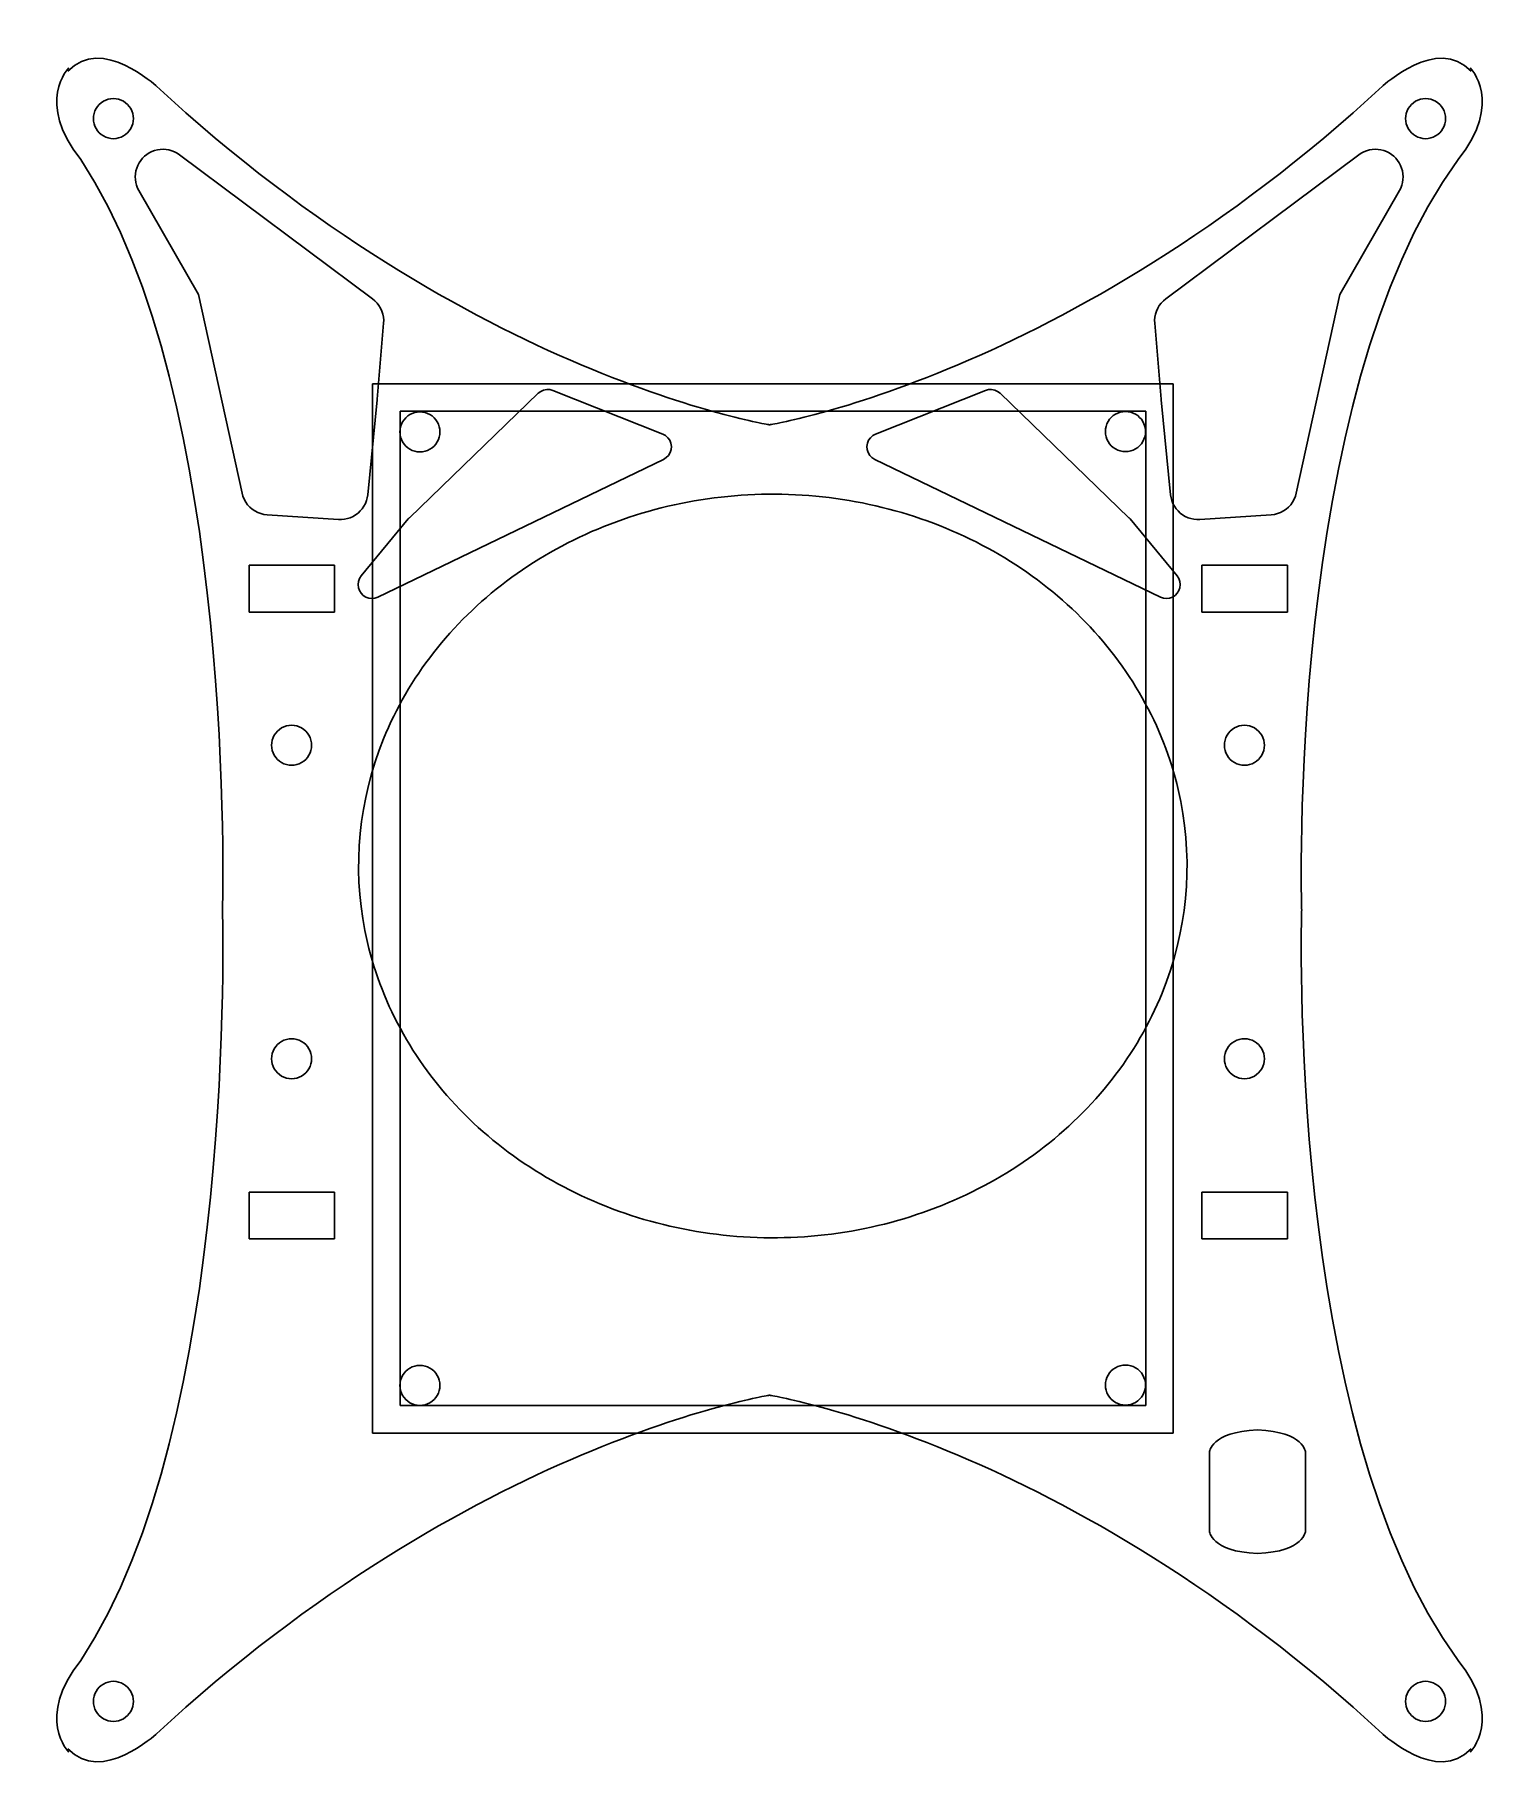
# Model space of a CAD drawing. Extents: x 482 to 589, y 387 to 514.
import ezdxf

# ---------------------------------------------------------------- set-up
doc = ezdxf.new("R2010")
doc.units = 0
doc.layers.get('0').update_dxf_attribs({"linetype": 'CONTINUOUS'})

msp = doc.modelspace()

# ---------------------------------------------------------------- linework, layer by layer
at = {"color": 7}
for p, q in [((489.777192, 504.515185), (489.661578, 504.339771)), ((489.910569, 504.677504), (489.777192, 504.515185)), ((490.060237, 504.824937), (489.910569, 504.677504)), ((490.224545, 504.955855), (490.060237, 504.824937)), ((490.40168, 505.068816), (490.224545, 504.955855)), ((490.589687, 505.162572), (490.40168, 505.068816)), ((490.786492, 505.23609), (490.589687, 505.162572)), ((490.989922, 505.288557), (490.786492, 505.23609)), ((491.197734, 505.319395), (490.989922, 505.288557)), ((491.407635, 505.328263), (491.197734, 505.319395)), ((491.617308, 505.315065), (491.407635, 505.328263)), ((491.824439, 505.279945), (491.617308, 505.315065)), ((492.026744, 505.22329), (491.824439, 505.279945)), ((492.221989, 505.145727), (492.026744, 505.22329)), ((492.408021, 505.048111), (492.221989, 505.145727)), ((492.582787, 504.931518), (492.408021, 505.048111)), ((506.572292, 494.496723), (492.582787, 504.931518)), ((564.01223, 494.496723), (578.001736, 504.931518)), ((578.001736, 504.931518), (578.176501, 505.048111)), ((578.176501, 505.048111), (578.362533, 505.145727)), ((578.362533, 505.145727), (578.557779, 505.22329)), ((578.557779, 505.22329), (578.760083, 505.279945)), ((578.760083, 505.279945), (578.967215, 505.315065)), ((578.967215, 505.315065), (579.176887, 505.328263)), ((579.176887, 505.328263), (579.386788, 505.319395)), ((579.386788, 505.319395), (579.5946, 505.288557)), ((579.5946, 505.288557), (579.798031, 505.23609)), ((579.798031, 505.23609), (579.994835, 505.162572)), ((579.994835, 505.162572), (580.182842, 505.068816)), ((580.182842, 505.068816), (580.359977, 504.955855)), ((580.359977, 504.955855), (580.524285, 504.824937)), ((580.524285, 504.824937), (580.673953, 504.677504)), ((580.673953, 504.677504), (580.80733, 504.515185)), ((580.80733, 504.515185), (580.922945, 504.339771)), ((489.399045, 503.547579), (489.387018, 503.337835)), ((489.387018, 503.337835), (489.397059, 503.127988)), ((489.397059, 503.127988), (489.429058, 502.920351)), ((489.433008, 503.754903), (489.399045, 503.547579)), ((489.488531, 503.957521), (489.433008, 503.754903)), ((489.565002, 504.153197), (489.488531, 503.957521)), ((489.661578, 504.339771), (489.565002, 504.153197)), ((580.922945, 504.339771), (581.01952, 504.153197)), ((581.01952, 504.153197), (581.095991, 503.957521)), ((581.095991, 503.957521), (581.151515, 503.754903)), ((581.151515, 503.754903), (581.185477, 503.547579)), ((581.187463, 503.127988), (581.155464, 502.920351)), ((581.185477, 503.547579), (581.197504, 503.337835)), ((581.197504, 503.337835), (581.187463, 503.127988)), ((489.429058, 502.920351), (489.482661, 502.717217)), ((489.482661, 502.717217), (489.557277, 502.520826)), ((489.557277, 502.520826), (489.652082, 502.333346)), ((489.652082, 502.333346), (493.97102, 494.80289)), ((580.93244, 502.333346), (576.613503, 494.80289)), ((581.027246, 502.520826), (580.93244, 502.333346)), ((581.101861, 502.717217), (581.027246, 502.520826)), ((581.155464, 502.920351), (581.101861, 502.717217)), ((493.97102, 494.80289), (497.115957, 480.426033)), ((506.744799, 494.35226), (506.572292, 494.496723)), ((506.899986, 494.189335), (506.744799, 494.35226)), ((563.684536, 494.189335), (563.839724, 494.35226)), ((563.839724, 494.35226), (564.01223, 494.496723)), ((576.613503, 494.80289), (573.468565, 480.426033)), ((507.035892, 494.010009), (506.899986, 494.189335)), ((507.150794, 493.816552), (507.035892, 494.010009)), ((507.243239, 493.611413), (507.150794, 493.816552)), ((507.312056, 493.397189), (507.243239, 493.611413)), ((507.356376, 493.17659), (507.312056, 493.397189)), ((507.375636, 492.952409), (507.356376, 493.17659)), ((507.369593, 492.727484), (507.375636, 492.952409)), ((563.208886, 492.952409), (563.228146, 493.17659)), ((563.214929, 492.727484), (563.208886, 492.952409)), ((563.228146, 493.17659), (563.272466, 493.397189)), ((563.272466, 493.397189), (563.341283, 493.611413)), ((563.341283, 493.611413), (563.433728, 493.816552)), ((563.433728, 493.816552), (563.548631, 494.010009)), ((563.548631, 494.010009), (563.684536, 494.189335)), ((506.910921, 487.223416), (507.369593, 492.727484)), ((563.673602, 487.223416), (563.214929, 492.727484)), ((518.749245, 487.796893), (518.957796, 487.89097)), ((518.957796, 487.89097), (519.18227, 487.935184)), ((519.18227, 487.935184), (519.410919, 487.927221)), ((519.410919, 487.927221), (519.631774, 487.867498)), ((551.173603, 487.927221), (550.952748, 487.867498)), ((551.402252, 487.935184), (551.173603, 487.927221)), ((551.626726, 487.89097), (551.402252, 487.935184)), ((551.835277, 487.796893), (551.626726, 487.89097)), ((506.219895, 480.310415), (506.907904, 487.1905)), ((506.907904, 487.1905), (506.910921, 487.223416)), ((509.234046, 478.649031), (518.567536, 487.657878)), ((518.567536, 487.657878), (518.749245, 487.796893)), ((519.631774, 487.867498), (527.58553, 484.702227)), ((550.952748, 487.867498), (542.998992, 484.702227)), ((552.016987, 487.657878), (551.835277, 487.796893)), ((561.350477, 478.649031), (552.016987, 487.657878)), ((563.676619, 487.1905), (563.673602, 487.223416)), ((564.364627, 480.310415), (563.676619, 487.1905)), ((527.58553, 484.702227), (527.788714, 484.592696)), ((527.788714, 484.592696), (527.961371, 484.439496)), ((527.961371, 484.439496), (528.094302, 484.25079)), ((528.094302, 484.25079), (528.180425, 484.036632)), ((542.49022, 484.25079), (542.404097, 484.036632)), ((542.623151, 484.439496), (542.49022, 484.25079)), ((542.795808, 484.592696), (542.623151, 484.439496)), ((542.998992, 484.702227), (542.795808, 484.592696)), ((527.650228, 482.872404), (506.954228, 472.889627)), ((527.845168, 482.996011), (527.650228, 482.872404)), ((528.006574, 483.161023), (527.845168, 482.996011)), ((528.125846, 483.358646), (528.006574, 483.161023)), ((528.196629, 483.578351), (528.125846, 483.358646)), ((528.180425, 484.036632), (528.215151, 483.808433)), ((528.215151, 483.808433), (528.196629, 483.578351)), ((542.404097, 484.036632), (542.369372, 483.808433)), ((542.369372, 483.808433), (542.387894, 483.578351)), ((542.387894, 483.578351), (542.458676, 483.358646)), ((542.458676, 483.358646), (542.577948, 483.161023)), ((542.577948, 483.161023), (542.739354, 482.996011)), ((542.739354, 482.996011), (542.934295, 482.872404)), ((542.934295, 482.872404), (563.630294, 472.889627)), ((497.115957, 480.426033), (497.179317, 480.20056)), ((506.186089, 480.093473), (506.219895, 480.310415)), ((564.398433, 480.093473), (564.364627, 480.310415)), ((573.468565, 480.426033), (573.405206, 480.20056)), ((497.179317, 480.20056), (497.2686, 479.98404)), ((497.2686, 479.98404), (497.382583, 479.779442)), ((497.382583, 479.779442), (497.519702, 479.589571)), ((497.519702, 479.589571), (497.678078, 479.417032)), ((497.678078, 479.417032), (497.855537, 479.264191)), ((497.855537, 479.264191), (498.049648, 479.133143)), ((498.049648, 479.133143), (498.257747, 479.025685)), ((498.257747, 479.025685), (498.476982, 478.943291)), ((505.52174, 478.982679), (505.681309, 479.133492)), ((505.681309, 479.133492), (505.823384, 479.300888)), ((505.823384, 479.300888), (505.946255, 479.482849)), ((505.946255, 479.482849), (506.048439, 479.677181)), ((506.048439, 479.677181), (506.128707, 479.881543)), ((506.128707, 479.881543), (506.186089, 480.093473)), ((564.455816, 479.881543), (564.398433, 480.093473)), ((564.536083, 479.677181), (564.455816, 479.881543)), ((564.638267, 479.482849), (564.536083, 479.677181)), ((564.761138, 479.300888), (564.638267, 479.482849)), ((564.903214, 479.133492), (564.761138, 479.300888)), ((565.062782, 478.982679), (564.903214, 479.133492)), ((572.326775, 479.025685), (572.107541, 478.943291)), ((572.534874, 479.133143), (572.326775, 479.025685)), ((572.728985, 479.264191), (572.534874, 479.133143)), ((572.906444, 479.417032), (572.728985, 479.264191)), ((573.06482, 479.589571), (572.906444, 479.417032)), ((573.201939, 479.779442), (573.06482, 479.589571)), ((573.315922, 479.98404), (573.201939, 479.779442)), ((573.405206, 480.20056), (573.315922, 479.98404)), ((498.476982, 478.943291), (498.704345, 478.887091)), ((498.704345, 478.887091), (498.936719, 478.857856)), ((498.936719, 478.857856), (504.096783, 478.513852)), ((504.096783, 478.513852), (504.316328, 478.511294)), ((504.316328, 478.511294), (504.534831, 478.532817)), ((504.534831, 478.532817), (504.749658, 478.578161)), ((504.749658, 478.578161), (504.95822, 478.646781)), ((504.95822, 478.646781), (505.158004, 478.737848)), ((505.158004, 478.737848), (505.346602, 478.850266)), ((505.346602, 478.850266), (505.52174, 478.982679)), ((505.747845, 474.426029), (509.156598, 478.565229)), ((509.156598, 478.565229), (509.171314, 478.582688)), ((509.171314, 478.582688), (509.186425, 478.599807)), ((509.186425, 478.599807), (509.201922, 478.616576)), ((509.201922, 478.616576), (509.217799, 478.632987)), ((509.217799, 478.632987), (509.234046, 478.649031)), ((561.366724, 478.632987), (561.350477, 478.649031)), ((561.3826, 478.616576), (561.366724, 478.632987)), ((561.398098, 478.599807), (561.3826, 478.616576)), ((561.413208, 478.582688), (561.398098, 478.599807)), ((561.427924, 478.565229), (561.413208, 478.582688)), ((564.836677, 474.426029), (561.427924, 478.565229)), ((565.237921, 478.850266), (565.062782, 478.982679)), ((565.426518, 478.737848), (565.237921, 478.850266)), ((565.626302, 478.646781), (565.426518, 478.737848)), ((565.834864, 478.578161), (565.626302, 478.646781)), ((566.049691, 478.532817), (565.834864, 478.578161)), ((566.268194, 478.511294), (566.049691, 478.532817)), ((566.48774, 478.513852), (566.268194, 478.511294)), ((571.647803, 478.857856), (566.48774, 478.513852)), ((571.880177, 478.887091), (571.647803, 478.857856)), ((572.107541, 478.943291), (571.880177, 478.887091)), ((497.624589, 475.213253), (503.824578, 475.213253)), ((497.624589, 471.813242), (497.624589, 475.213253)), ((497.624589, 475.213253), (503.824578, 475.213253)), ((497.624589, 471.813242), (497.624589, 475.213253)), ((503.824578, 475.213253), (503.824578, 471.813242)), ((503.824578, 475.213253), (503.824578, 471.813242)), ((566.624589, 475.213253), (572.824578, 475.213253)), ((566.624589, 471.813242), (566.624589, 475.213253)), ((566.624589, 475.213253), (572.824578, 475.213253)), ((566.624589, 471.813242), (566.624589, 475.213253)), ((572.824578, 475.213253), (572.824578, 471.813242)), ((572.824578, 475.213253), (572.824578, 471.813242)), ((505.519843, 473.801958), (505.547823, 474.025498)), ((505.547823, 474.025498), (505.625131, 474.237101)), ((505.625131, 474.237101), (505.747845, 474.426029)), ((564.959391, 474.237101), (564.836677, 474.426029)), ((565.0367, 474.025498), (564.959391, 474.237101)), ((565.064679, 473.801958), (565.0367, 474.025498)), ((505.542613, 473.577828), (505.519843, 473.801958)), ((505.614976, 473.364483), (505.542613, 473.577828)), ((505.733261, 473.17275), (505.614976, 473.364483)), ((505.891463, 473.012361), (505.733261, 473.17275)), ((506.081553, 472.891455), (505.891463, 473.012361)), ((506.293885, 472.816169), (506.081553, 472.891455)), ((506.517681, 472.790324), (506.293885, 472.816169)), ((506.741583, 472.815232), (506.517681, 472.790324)), ((506.954228, 472.889627), (506.741583, 472.815232)), ((563.630294, 472.889627), (563.842939, 472.815232)), ((563.842939, 472.815232), (564.066841, 472.790324)), ((564.066841, 472.790324), (564.290637, 472.816169)), ((564.290637, 472.816169), (564.502969, 472.891455)), ((564.502969, 472.891455), (564.693059, 473.012361)), ((564.693059, 473.012361), (564.851261, 473.17275)), ((564.851261, 473.17275), (564.969546, 473.364483)), ((564.969546, 473.364483), (565.041909, 473.577828)), ((565.041909, 473.577828), (565.064679, 473.801958)), ((503.824578, 471.813242), (497.624589, 471.813242)), ((503.824578, 471.813242), (497.624589, 471.813242)), ((572.824578, 471.813242), (566.624589, 471.813242)), ((572.824578, 471.813242), (566.624589, 471.813242)), ((503.824578, 429.816408), (497.624589, 429.816408)), ((497.624589, 429.816408), (497.624589, 426.416397)), ((503.824578, 429.816408), (497.624589, 429.816408)), ((497.624589, 429.816408), (497.624589, 426.416397)), ((503.824578, 426.416397), (503.824578, 429.816408)), ((503.824578, 426.416397), (503.824578, 429.816408)), ((572.824578, 429.816408), (566.624589, 429.816408)), ((566.624589, 429.816408), (566.624589, 426.416397)), ((572.824578, 429.816408), (566.624589, 429.816408)), ((566.624589, 429.816408), (566.624589, 426.416397)), ((572.824578, 426.416397), (572.824578, 429.816408)), ((572.824578, 426.416397), (572.824578, 429.816408)), ((497.624589, 426.416397), (503.824578, 426.416397)), ((497.624589, 426.416397), (503.824578, 426.416397)), ((566.624589, 426.416397), (572.824578, 426.416397)), ((566.624589, 426.416397), (572.824578, 426.416397)), ((567.17605, 410.967263), (567.17605, 405.268743)), ((574.135873, 410.967263), (574.135873, 405.268743))]:
    msp.add_line(p, q, dxfattribs=at)
at = {"color": 3}
for p, q in [((506.558226, 488.351663), (564.558229, 488.351663)), ((506.558226, 412.351669), (506.558226, 488.351663)), ((564.558229, 488.351663), (564.558229, 412.351669)), ((508.56814, 486.351684), (562.568168, 486.351684)), ((508.56814, 414.351648), (508.56814, 486.351684)), ((562.568168, 486.351684), (562.568168, 414.351648)), ((562.568168, 414.351648), (508.56814, 414.351648)), ((564.558229, 412.351669), (506.558226, 412.351669))]:
    msp.add_line(p, q, dxfattribs=at)
at = {"color": 7}
for points in [[(490.91416, 509.900524), (490.91416, 509.900524), (486.947497, 513.600355), (484.510173, 510.970612)], [(579.720146, 509.900524), (579.720146, 509.900524), (583.686809, 513.600355), (586.124133, 510.970612)], [(484.574313, 511.227172), (484.574313, 511.227172), (482.12346, 508.765295), (485.43344, 504.576396)], [(586.059993, 511.227172), (586.059993, 511.227172), (588.510845, 508.765295), (585.200866, 504.576396)], [(535.311288, 485.377446), (535.311288, 485.377446), (513.776594, 488.760603), (490.91416, 509.900524)], [(535.323018, 485.377446), (535.323018, 485.377446), (556.857712, 488.760603), (579.720146, 509.900524)], [(486.777138, 508.56878), (486.597942, 508.389974), (486.467081, 508.163318), (486.40183, 507.918726)], [(487.427193, 508.944089), (487.182601, 508.878837), (486.955944, 508.747977), (486.777138, 508.56878)], [(488.177811, 508.944089), (487.933362, 509.009875), (487.671641, 509.009875), (487.427193, 508.944089)], [(488.827865, 508.56878), (488.64906, 508.747977), (488.422403, 508.878837), (488.177811, 508.944089)], [(489.203175, 507.918726), (489.137923, 508.163318), (489.007062, 508.389975), (488.827865, 508.56878)], [(581.431131, 507.918726), (581.496383, 508.163318), (581.627244, 508.389975), (581.806441, 508.56878)], [(581.806441, 508.56878), (581.985246, 508.747977), (582.211903, 508.878837), (582.456495, 508.944089)], [(582.456495, 508.944089), (582.700944, 509.009875), (582.962665, 509.009875), (583.207113, 508.944089)], [(583.207113, 508.944089), (583.451705, 508.878837), (583.678362, 508.747977), (583.857168, 508.56878)], [(583.857168, 508.56878), (584.036364, 508.389974), (584.167225, 508.163318), (584.232476, 507.918726)], [(486.40183, 507.918726), (486.336043, 507.674277), (486.336043, 507.412557), (486.401829, 507.168108)], [(486.401829, 507.168108), (486.467081, 506.923516), (486.597941, 506.696859), (486.777138, 506.518054)], [(488.827865, 506.518054), (489.007062, 506.696859), (489.137923, 506.923516), (489.203174, 507.168108)], [(489.203174, 507.168108), (489.268961, 507.412556), (489.268961, 507.674277), (489.203175, 507.918726)], [(581.431132, 507.168108), (581.365345, 507.412556), (581.365345, 507.674277), (581.431131, 507.918726)], [(581.806441, 506.518054), (581.627244, 506.696859), (581.496383, 506.923516), (581.431132, 507.168108)], [(584.232477, 507.168108), (584.167225, 506.923516), (584.036364, 506.696859), (583.857168, 506.518054)], [(584.232476, 507.918726), (584.298263, 507.674277), (584.298263, 507.412557), (584.232477, 507.168108)], [(486.777138, 506.518054), (486.955944, 506.338857), (487.182601, 506.207996), (487.427193, 506.142744)], [(487.427193, 506.142744), (487.671642, 506.076958), (487.933363, 506.076958), (488.177811, 506.142745)], [(488.177811, 506.142745), (488.422403, 506.207996), (488.64906, 506.338857), (488.827865, 506.518054)], [(582.456495, 506.142745), (582.211903, 506.207996), (581.985246, 506.338857), (581.806441, 506.518054)], [(583.207113, 506.142744), (582.962664, 506.076958), (582.700943, 506.076958), (582.456495, 506.142745)], [(583.857168, 506.518054), (583.678362, 506.338857), (583.451705, 506.207996), (583.207113, 506.142744)], [(495.697544, 450.238036), (495.697544, 450.238036), (496.810971, 487.555455), (485.43344, 504.576396)], [(573.857412, 450.238036), (573.857412, 450.238036), (572.6269, 487.555455), (585.200866, 504.576396)], [(508.548357, 484.862143), (508.54808, 485.11526), (508.615811, 485.368035), (508.742609, 485.587102)], [(508.742609, 485.587102), (508.868928, 485.806447), (509.053972, 485.991491), (509.273316, 486.11781)], [(509.273316, 486.11781), (509.492384, 486.244608), (509.745159, 486.312339), (509.998276, 486.312062)], [(509.998276, 486.312062), (510.251394, 486.312339), (510.504168, 486.244608), (510.723236, 486.11781)], [(510.723236, 486.11781), (510.94258, 485.991491), (511.127624, 485.806447), (511.253943, 485.587102)], [(511.253943, 485.587102), (511.380741, 485.368035), (511.448472, 485.11526), (511.448196, 484.862143)], [(559.648357, 484.887143), (559.64808, 485.14026), (559.715811, 485.393035), (559.842609, 485.612102)], [(559.842609, 485.612102), (559.968928, 485.831447), (560.153972, 486.016491), (560.373316, 486.14281)], [(560.373316, 486.14281), (560.592384, 486.269608), (560.845159, 486.337339), (561.098276, 486.337062)], [(561.098276, 486.337062), (561.351394, 486.337339), (561.604168, 486.269608), (561.823236, 486.14281)], [(561.823236, 486.14281), (562.04258, 486.016491), (562.227624, 485.831447), (562.353943, 485.612102)], [(562.353943, 485.612102), (562.480741, 485.393035), (562.548472, 485.14026), (562.548196, 484.887143)], [(508.742609, 484.137183), (508.615811, 484.356251), (508.54808, 484.609025), (508.548357, 484.862143)], [(509.273316, 483.606476), (509.053972, 483.732795), (508.868928, 483.917839), (508.742609, 484.137183)], [(511.253943, 484.137183), (511.127624, 483.917839), (510.94258, 483.732795), (510.723236, 483.606476)], [(511.448196, 484.862143), (511.448472, 484.609025), (511.380741, 484.356251), (511.253943, 484.137183)], [(559.842609, 484.162183), (559.715811, 484.381251), (559.64808, 484.634025), (559.648357, 484.887143)], [(560.373316, 483.631476), (560.153972, 483.757795), (559.968928, 483.942839), (559.842609, 484.162183)], [(562.353943, 484.162183), (562.227624, 483.942839), (562.04258, 483.757795), (561.823236, 483.631476)], [(562.548196, 484.887143), (562.548472, 484.634025), (562.480741, 484.381251), (562.353943, 484.162183)], [(509.998276, 483.412223), (509.745159, 483.411947), (509.492384, 483.479677), (509.273316, 483.606476)], [(510.723236, 483.606476), (510.504168, 483.479677), (510.251394, 483.411947), (509.998276, 483.412223)], [(561.098276, 483.437223), (560.845159, 483.436947), (560.592384, 483.504677), (560.373316, 483.631476)], [(561.823236, 483.631476), (561.604168, 483.504677), (561.351394, 483.436947), (561.098276, 483.437223)], [(530.348964, 479.941697), (535.505429, 480.762924), (540.89924, 480.339404), (545.818473, 478.727037)], [(516.275273, 474.051811), (520.283386, 477.076935), (525.190512, 479.130584), (530.348964, 479.941697)], [(545.818473, 478.727037), (550.74162, 477.124321), (555.176849, 474.337115), (558.538758, 470.733299)], [(507.368434, 462.635571), (509.154224, 467.054012), (512.259804, 471.034555), (516.275273, 474.051811)], [(558.538758, 470.733299), (561.909433, 467.136086), (564.197663, 462.732023), (565.101428, 458.102399)], [(499.308775, 462.541536), (499.242996, 462.297111), (499.242996, 462.035417), (499.308775, 461.790993)], [(499.684046, 463.191525), (499.504868, 463.012737), (499.37402, 462.786103), (499.308775, 462.541536)], [(500.334036, 463.566797), (500.089468, 463.501551), (499.862835, 463.370704), (499.684046, 463.191525)], [(501.084579, 463.566797), (500.840155, 463.632576), (500.57846, 463.632576), (500.334036, 463.566797)], [(501.734568, 463.191525), (501.55578, 463.370704), (501.329147, 463.501551), (501.084579, 463.566797)], [(502.10984, 462.541536), (502.044594, 462.786103), (501.913747, 463.012737), (501.734568, 463.191525)], [(502.10984, 461.790993), (502.175619, 462.035417), (502.175619, 462.297111), (502.10984, 462.541536)], [(506.015027, 448.751947), (505.099993, 453.379788), (505.571891, 458.220642), (507.368434, 462.635571)], [(568.308775, 462.541536), (568.242996, 462.297111), (568.242996, 462.035417), (568.308775, 461.790993)], [(568.684046, 463.191525), (568.504868, 463.012737), (568.37402, 462.786103), (568.308775, 462.541536)], [(569.334036, 463.566797), (569.089468, 463.501551), (568.862835, 463.370704), (568.684046, 463.191525)], [(570.084579, 463.566797), (569.840155, 463.632576), (569.57846, 463.632576), (569.334036, 463.566797)], [(570.734568, 463.191525), (570.55578, 463.370704), (570.329147, 463.501551), (570.084579, 463.566797)], [(571.10984, 462.541536), (571.044594, 462.786103), (570.913747, 463.012737), (570.734568, 463.191525)], [(571.10984, 461.790993), (571.175619, 462.035417), (571.175619, 462.297111), (571.10984, 462.541536)], [(499.308775, 461.790993), (499.37402, 461.546425), (499.504868, 461.319792), (499.684046, 461.141003)], [(501.734568, 461.141003), (501.913747, 461.319792), (502.044594, 461.546425), (502.10984, 461.790993)], [(568.308775, 461.790993), (568.37402, 461.546425), (568.504868, 461.319792), (568.684046, 461.141003)], [(570.734568, 461.141003), (570.913747, 461.319792), (571.044594, 461.546425), (571.10984, 461.790993)], [(499.684046, 461.141003), (499.862835, 460.961824), (500.089468, 460.830977), (500.334036, 460.765732)], [(500.334036, 460.765732), (500.57846, 460.699952), (500.840155, 460.699952), (501.084579, 460.765732)], [(501.084579, 460.765732), (501.329147, 460.830977), (501.55578, 460.961824), (501.734568, 461.141003)], [(568.684046, 461.141003), (568.862835, 460.961824), (569.089468, 460.830977), (569.334036, 460.765732)], [(569.334036, 460.765732), (569.57846, 460.699952), (569.840155, 460.699952), (570.084579, 460.765732)], [(570.084579, 460.765732), (570.329147, 460.830977), (570.55578, 460.961824), (570.734568, 461.141003)], [(565.101428, 458.102399), (566.016462, 453.474559), (565.544564, 448.633704), (563.748021, 444.218776)], [(495.697544, 450.240702), (495.697544, 450.240702), (496.810971, 412.923283), (485.43344, 395.902342)], [(573.857412, 450.240702), (573.857412, 450.240702), (572.6269, 412.923283), (585.200866, 395.902342)], [(512.577697, 436.121047), (509.207022, 439.718261), (506.918792, 444.122323), (506.015027, 448.751947)], [(563.748021, 444.218776), (561.962231, 439.800335), (558.856651, 435.819792), (554.841182, 432.802535)], [(499.308775, 439.841536), (499.242996, 439.597111), (499.242996, 439.335417), (499.308775, 439.090993)], [(499.684046, 440.491525), (499.504868, 440.312737), (499.37402, 440.086103), (499.308775, 439.841536)], [(500.334036, 440.866797), (500.089468, 440.801551), (499.862835, 440.670704), (499.684046, 440.491525)], [(501.084579, 440.866797), (500.840155, 440.932576), (500.57846, 440.932576), (500.334036, 440.866797)], [(501.734568, 440.491525), (501.55578, 440.670704), (501.329147, 440.801551), (501.084579, 440.866797)], [(502.10984, 439.841536), (502.044594, 440.086103), (501.913747, 440.312737), (501.734568, 440.491525)], [(502.10984, 439.090993), (502.175619, 439.335417), (502.175619, 439.597111), (502.10984, 439.841536)], [(568.308775, 439.841536), (568.242996, 439.597111), (568.242996, 439.335417), (568.308775, 439.090993)], [(568.684046, 440.491525), (568.504868, 440.312737), (568.37402, 440.086103), (568.308775, 439.841536)], [(569.334036, 440.866797), (569.089468, 440.801551), (568.862835, 440.670704), (568.684046, 440.491525)], [(570.084579, 440.866797), (569.840155, 440.932576), (569.57846, 440.932576), (569.334036, 440.866797)], [(570.734568, 440.491525), (570.55578, 440.670704), (570.329147, 440.801551), (570.084579, 440.866797)], [(571.10984, 439.841536), (571.044594, 440.086103), (570.913747, 440.312737), (570.734568, 440.491525)], [(571.10984, 439.090993), (571.175619, 439.335417), (571.175619, 439.597111), (571.10984, 439.841536)], [(499.308775, 439.090993), (499.37402, 438.846425), (499.504868, 438.619792), (499.684046, 438.441003)], [(501.734568, 438.441003), (501.913747, 438.619792), (502.044594, 438.846425), (502.10984, 439.090993)], [(568.308775, 439.090993), (568.37402, 438.846425), (568.504868, 438.619792), (568.684046, 438.441003)], [(570.734568, 438.441003), (570.913747, 438.619792), (571.044594, 438.846425), (571.10984, 439.090993)], [(499.684046, 438.441003), (499.862835, 438.261824), (500.089468, 438.130977), (500.334036, 438.065732)], [(500.334036, 438.065732), (500.57846, 437.999952), (500.840155, 437.999952), (501.084579, 438.065732)], [(501.084579, 438.065732), (501.329147, 438.130977), (501.55578, 438.261824), (501.734568, 438.441003)], [(568.684046, 438.441003), (568.862835, 438.261824), (569.089468, 438.130977), (569.334036, 438.065732)], [(569.334036, 438.065732), (569.57846, 437.999952), (569.840155, 437.999952), (570.084579, 438.065732)], [(570.084579, 438.065732), (570.329147, 438.130977), (570.55578, 438.261824), (570.734568, 438.441003)], [(525.297982, 428.127309), (520.374835, 429.730025), (515.939606, 432.517232), (512.577697, 436.121047)], [(554.841182, 432.802535), (550.833069, 429.777411), (545.925943, 427.723763), (540.767491, 426.91265)], [(540.767491, 426.91265), (535.611026, 426.091422), (530.217215, 426.514942), (525.297982, 428.127309)], [(508.742609, 416.537102), (508.868928, 416.756447), (509.053972, 416.941491), (509.273316, 417.06781)], [(509.273316, 417.06781), (509.492384, 417.194608), (509.745159, 417.262339), (509.998276, 417.262062)], [(509.998276, 417.262062), (510.251394, 417.262339), (510.504168, 417.194608), (510.723236, 417.06781)], [(510.723236, 417.06781), (510.94258, 416.941491), (511.127624, 416.756447), (511.253943, 416.537102)], [(559.842609, 416.562102), (559.968928, 416.781447), (560.153972, 416.966491), (560.373316, 417.09281)], [(560.373316, 417.09281), (560.592384, 417.219608), (560.845159, 417.287339), (561.098276, 417.287062)], [(561.098276, 417.287062), (561.351394, 417.287339), (561.604168, 417.219608), (561.823236, 417.09281)], [(561.823236, 417.09281), (562.04258, 416.966491), (562.227624, 416.781447), (562.353943, 416.562102)], [(508.548357, 415.812143), (508.54808, 416.06526), (508.615811, 416.318035), (508.742609, 416.537102)], [(508.742609, 415.087183), (508.615811, 415.306251), (508.54808, 415.559025), (508.548357, 415.812143)], [(511.253943, 416.537102), (511.380741, 416.318035), (511.448472, 416.06526), (511.448196, 415.812143)], [(511.448196, 415.812143), (511.448472, 415.559025), (511.380741, 415.306251), (511.253943, 415.087183)], [(559.648357, 415.837143), (559.64808, 416.09026), (559.715811, 416.343035), (559.842609, 416.562102)], [(559.842609, 415.112183), (559.715811, 415.331251), (559.64808, 415.584025), (559.648357, 415.837143)], [(562.353943, 416.562102), (562.480741, 416.343035), (562.548472, 416.09026), (562.548196, 415.837143)], [(562.548196, 415.837143), (562.548472, 415.584025), (562.480741, 415.331251), (562.353943, 415.112183)], [(535.311288, 415.101292), (535.311288, 415.101292), (513.776594, 411.718136), (490.91416, 390.578214)], [(509.273316, 414.556476), (509.053972, 414.682795), (508.868928, 414.867839), (508.742609, 415.087183)], [(509.998276, 414.362223), (509.745159, 414.361947), (509.492384, 414.429677), (509.273316, 414.556476)], [(510.723236, 414.556476), (510.504168, 414.429677), (510.251394, 414.361947), (509.998276, 414.362223)], [(511.253943, 415.087183), (511.127624, 414.867839), (510.94258, 414.682795), (510.723236, 414.556476)], [(535.323018, 415.101292), (535.323018, 415.101292), (556.857712, 411.718136), (579.720146, 390.578214)], [(560.373316, 414.581476), (560.153972, 414.707795), (559.968928, 414.892839), (559.842609, 415.112183)], [(561.098276, 414.387223), (560.845159, 414.386947), (560.592384, 414.454677), (560.373316, 414.581476)], [(561.823236, 414.581476), (561.604168, 414.454677), (561.351394, 414.386947), (561.098276, 414.387223)], [(562.353943, 415.112183), (562.227624, 414.892839), (562.04258, 414.707795), (561.823236, 414.581476)], [(570.651046, 412.590338), (567.250954, 412.454053), (567.17605, 410.967263), (567.17605, 410.967263)], [(574.135601, 410.967263), (574.135601, 410.967263), (574.060695, 412.454053), (570.660603, 412.590338)], [(567.17605, 405.269263), (567.17605, 405.269263), (567.250954, 403.782473), (570.651047, 403.646188)], [(570.660603, 403.646188), (574.060696, 403.782473), (574.135601, 405.269263), (574.135601, 405.269263)], [(484.574313, 389.251566), (484.574313, 389.251566), (482.12346, 391.713443), (485.43344, 395.902342)], [(586.059993, 389.251566), (586.059993, 389.251566), (588.510845, 391.713443), (585.200866, 395.902342)], [(486.777138, 393.960685), (486.955944, 394.139882), (487.182601, 394.270742), (487.427193, 394.335994)], [(487.427193, 394.335994), (487.671642, 394.40178), (487.933363, 394.40178), (488.177811, 394.335994)], [(488.177811, 394.335994), (488.422403, 394.270742), (488.64906, 394.139882), (488.827865, 393.960685)], [(582.456495, 394.335994), (582.211903, 394.270742), (581.985246, 394.139882), (581.806441, 393.960685)], [(583.207113, 394.335994), (582.962664, 394.40178), (582.700943, 394.40178), (582.456495, 394.335994)], [(583.857168, 393.960685), (583.678362, 394.139882), (583.451705, 394.270742), (583.207113, 394.335994)], [(486.40183, 392.560012), (486.336043, 392.804461), (486.336043, 393.066182), (486.401829, 393.310631)], [(486.401829, 393.310631), (486.467081, 393.555222), (486.597941, 393.781879), (486.777138, 393.960685)], [(488.827865, 393.960685), (489.007062, 393.781879), (489.137923, 393.555223), (489.203174, 393.310631)], [(489.203174, 393.310631), (489.268961, 393.066182), (489.268961, 392.804461), (489.203175, 392.560012)], [(581.431132, 393.310631), (581.365345, 393.066182), (581.365345, 392.804461), (581.431131, 392.560012)], [(581.806441, 393.960685), (581.627244, 393.781879), (581.496383, 393.555223), (581.431132, 393.310631)], [(584.232477, 393.310631), (584.167225, 393.555222), (584.036364, 393.781879), (583.857168, 393.960685)], [(584.232476, 392.560012), (584.298263, 392.804461), (584.298263, 393.066182), (584.232477, 393.310631)], [(486.777138, 391.909958), (486.597942, 392.088764), (486.467081, 392.31542), (486.40183, 392.560012)], [(487.427193, 391.534649), (487.182601, 391.599901), (486.955944, 391.730761), (486.777138, 391.909958)], [(488.827865, 391.909958), (488.64906, 391.730761), (488.422403, 391.599901), (488.177811, 391.534649)], [(489.203175, 392.560012), (489.137923, 392.315421), (489.007062, 392.088763), (488.827865, 391.909958)], [(581.431131, 392.560012), (581.496383, 392.315421), (581.627244, 392.088763), (581.806441, 391.909958)], [(581.806441, 391.909958), (581.985246, 391.730761), (582.211903, 391.599901), (582.456495, 391.534649)], [(583.207113, 391.534649), (583.451705, 391.599901), (583.678362, 391.730761), (583.857168, 391.909958)], [(583.857168, 391.909958), (584.036364, 392.088764), (584.167225, 392.31542), (584.232476, 392.560012)], [(490.91416, 390.578214), (490.91416, 390.578214), (486.947497, 386.878383), (484.510173, 389.508127)], [(488.177811, 391.534649), (487.933362, 391.468863), (487.671641, 391.468863), (487.427193, 391.534649)], [(579.720146, 390.578214), (579.720146, 390.578214), (583.686809, 386.878383), (586.124133, 389.508127)], [(582.456495, 391.534649), (582.700944, 391.468863), (582.962665, 391.468863), (583.207113, 391.534649)]]:
    msp.add_open_spline(points, degree=3, dxfattribs=at)

doc.saveas('drawing.dxf')
